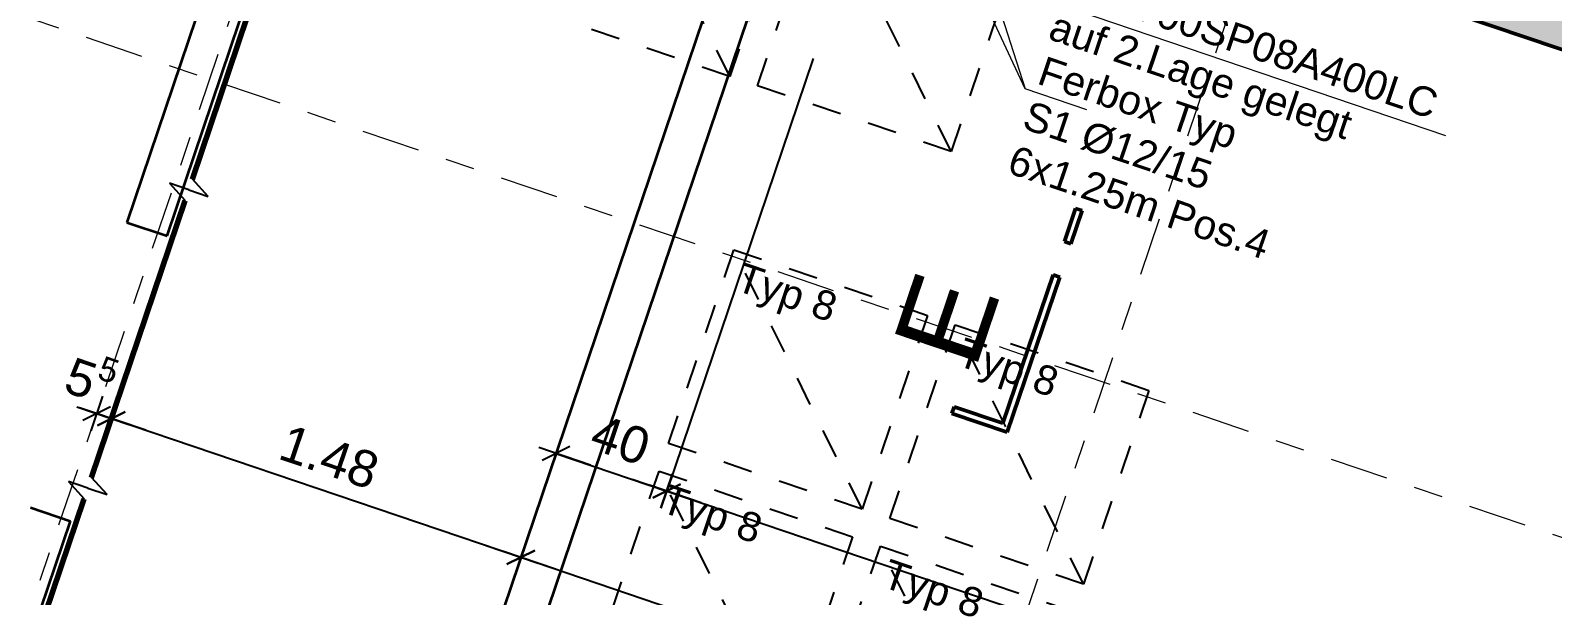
# Model space of a CAD drawing. Header units: metres. Extents: x 2661608 to 2661648.6, y 1209464.3 to 1209501.1.
# Drawn here: x 2661615.77 to 2661620.98, y 1209485.94 to 1209487.87 of the extents above; entities that cross this region are included whole.
import ezdxf

# ---------------------------------------------------------------- set-up
doc = ezdxf.new("R2010")
doc.units = ezdxf.units.M
doc.header["$PDMODE"] = 65
for name, pattern in [('AUSGEZOGEN', [0]), ('PHANTOM2_S8', [0.3, 0.2, -0.05, 0, -0.05]), ('VERDECKT2_S2', [0.025, 0, -0.025])]:
    doc.linetypes.add(name, pattern=pattern)
for name, color, linetype, lineweight in [('TB_639', 7, 'AUSGEZOGEN', 25), ('TB_641', 7, 'AUSGEZOGEN', 25), ('TB_643', 7, 'AUSGEZOGEN', 25), ('TB_645', 7, 'AUSGEZOGEN', 25), ('TB_649', 7, 'AUSGEZOGEN', 25), ('TB_650', 7, 'AUSGEZOGEN', 25)]:
    doc.layers.add(name, color=color, linetype=linetype, lineweight=lineweight)
doc.styles.add('ARIAL', font='arial.ttf')
doc.styles.add('MtXpl_Arial', font='arial.ttf')

# ---------------------------------------------------------------- blocks, each defined once
blk = doc.blocks.new('COMPLEXOBJECT_7')
at = {"layer": 'TB_645', "color": 7, "linetype": 'VERDECKT2_S2', "lineweight": 25, "transparency": 33554687}
for p, q in [((2661617.956, 1209486.4618), (2661618.1805, 1209487.1248)), ((2661618.1805, 1209487.1248), (2661618.8435, 1209486.9004)), ((2661618.619, 1209486.2373), (2661618.1805, 1209487.1248)), ((2661618.8435, 1209486.9004), (2661618.619, 1209486.2373)), ((2661618.7137, 1209486.2053), (2661618.9382, 1209486.8683)), ((2661618.9382, 1209486.8683), (2661619.6012, 1209486.6438)), ((2661619.3768, 1209485.9808), (2661618.9382, 1209486.8683)), ((2661619.6012, 1209486.6438), (2661619.3768, 1209485.9808)), ((2661618.619, 1209486.2373), (2661617.956, 1209486.4618)), ((2661617.6994, 1209485.7041), (2661617.9239, 1209486.3671)), ((2661617.9239, 1209486.3671), (2661618.5869, 1209486.1426)), ((2661618.3625, 1209485.4796), (2661617.9239, 1209486.3671)), ((2661619.3768, 1209485.9808), (2661618.7137, 1209486.2053)), ((2661618.5869, 1209486.1426), (2661618.3625, 1209485.4796)), ((2661618.4572, 1209485.4475), (2661618.6817, 1209486.1105)), ((2661618.6817, 1209486.1105), (2661619.3447, 1209485.8861)), ((2661619.1202, 1209485.223), (2661618.6817, 1209486.1105)), ((2661619.3447, 1209485.8861), (2661619.1202, 1209485.223)), ((2661618.3625, 1209485.4796), (2661617.6994, 1209485.7041)), ((2661619.1202, 1209485.223), (2661618.4572, 1209485.4475))]:
    blk.add_line(p, q, dxfattribs=at)
at = {"layer": 'TB_645', "color": 7, "linetype": 'AUSGEZOGEN', "lineweight": 25, "transparency": 33554687, "char_height": 0.1, "width": 0.399914, "attachment_point": 7, "rotation": 341.2953, "style": 'ARIAL'}
for insert in [(2661618.1706, 1209486.9596), (2661618.9284, 1209486.703), (2661617.9141, 1209486.2018), (2661618.6718, 1209485.9453)]:
    blk.add_mtext('\\W1.00;Typ 8', dxfattribs=dict(at, insert=insert))
blk = doc.blocks.new('ALL_ML_STRICH')
at = {"color": 0, "linetype": 'ByBlock', "lineweight": -2}
for p, q in [((0, -0.5), (0, 0.5)), ((-1, 0), (0.5, 0)), ((-0.3, -0.3), (0.3, 0.3))]:
    blk.add_line(p, q, dxfattribs=at)

msp = doc.modelspace()

# ---------------------------------------------------------------- hatches: boundary and pattern name
at = {"layer": 'TB_639', "linetype": 'AUSGEZOGEN', "lineweight": 35, "transparency": 33554687}
msp.add_hatch(color=254, dxfattribs=at).paths.add_polyline_path([(2661618.8682, 1209489.0111), (2661618.4893, 1209489.1394), (2661618.345, 1209488.7132), (2661622.219, 1209487.4016), (2661622.3152, 1209487.6857), (2661618.8201, 1209488.8691)])

# ---------------------------------------------------------------- linework, layer by layer
at = {"layer": 'DEFPOINTS', "color": 7, "linetype": 'AUSGEZOGEN', "lineweight": 25, "transparency": 16777216}
for p in [(2661615.9986, 1209486.5643), (2661616.0491, 1209486.5472), (2661617.5712, 1209486.4278), (2661617.9501, 1209486.2995), (2661617.4509, 1209486.0726)]:
    msp.add_point(p, dxfattribs=at)
at = {"layer": 'TB_641', "color": 7, "linetype": 'AUSGEZOGEN', "lineweight": 35, "transparency": 33554687}
for p, q in [((2661616.2395, 1209487.172), (2661617.0204, 1209489.4784)), ((2661618.345, 1209488.7132), (2661615.1701, 1209479.3361)), ((2661615.3075, 1209479.2896), (2661618.4823, 1209488.6667)), ((2661616.4052, 1209488.1136), (2661616.1022, 1209487.2185)), ((2661616.1022, 1209487.2185), (2661616.2395, 1209487.172)), ((2661615.7719, 1209486.2429), (2661615.9092, 1209486.1964)), ((2661615.0834, 1209483.7574), (2661615.9092, 1209486.1964))]:
    msp.add_line(p, q, dxfattribs=at)
at = {"layer": 'TB_641', "color": 7, "linetype": 'AUSGEZOGEN', "lineweight": 50, "transparency": 33554687}
msp.add_line((2661618.345, 1209488.7132), (2661622.219, 1209487.4016), dxfattribs=at)
at = {"layer": 'TB_643', "color": 7, "linetype": 'PHANTOM2_S8', "lineweight": 18, "transparency": 33554687}
for p, q in [((2661611.7006, 1209473.87), (2661620.5806, 1209500.0975)), ((2661614.7632, 1209472.8331), (2661623.6431, 1209499.0606)), ((2661612.6477, 1209488.974), (2661644.6767, 1209478.1298))]:
    msp.add_line(p, q, dxfattribs=at)
at = {"layer": 'TB_645', "color": 7, "linetype": 'VERDECKT2_S2', "lineweight": 25, "transparency": 33554687}
for p, q in [((2661618.1664, 1209487.7179), (2661617.7278, 1209488.6054)), ((2661618.3908, 1209488.3809), (2661618.1664, 1209487.7179)), ((2661618.2611, 1209487.6858), (2661618.4856, 1209488.3489)), ((2661618.9241, 1209487.4613), (2661618.4856, 1209488.3489)), ((2661619.1486, 1209488.1244), (2661618.9241, 1209487.4613)), ((2661618.1664, 1209487.7179), (2661617.5033, 1209487.9424)), ((2661618.9241, 1209487.4613), (2661618.2611, 1209487.6858))]:
    msp.add_line(p, q, dxfattribs=at)
at = {"layer": 'TB_645', "color": 7, "linetype": 'AUSGEZOGEN', "lineweight": 18, "transparency": 33554687}
msp.add_line((2661619.2915, 1209487.9648), (2661620.6164, 1209487.5162), dxfattribs=at)
at = {"layer": 'TB_649', "color": 7, "linetype": 'AUSGEZOGEN', "lineweight": 18, "transparency": 33554687}
for p, q in [((2661618.8072, 1209488.8312), (2661619.1775, 1209487.6755)), ((2661619.1775, 1209487.6755), (2661618.7367, 1209488.6228)), ((2661619.3887, 1209487.604), (2661619.1775, 1209487.6755))]:
    msp.add_line(p, q, dxfattribs=at)
at = {"layer": 'TB_649', "color": 7, "linetype": 'AUSGEZOGEN', "lineweight": -2, "transparency": 16777216}
for p, q in [((2661618.4511, 1209487.7793), (2661617.9501, 1209486.2995)), ((2661618.4511, 1209487.7793), (2661617.9501, 1209486.2995)), ((2661615.9986, 1209486.5643), (2661615.9986, 1209486.5643)), ((2661615.9986, 1209486.5643), (2661616.0491, 1209486.5472)), ((2661616.0491, 1209486.5472), (2661616.0491, 1209486.5472)), ((2661616.0491, 1209486.5472), (2661616.0491, 1209486.5472)), ((2661616.0491, 1209486.5472), (2661617.4509, 1209486.0726)), ((2661617.5712, 1209486.4278), (2661617.5712, 1209486.4278)), ((2661617.5712, 1209486.4278), (2661617.9501, 1209486.2995)), ((2661617.9501, 1209486.2995), (2661621.4452, 1209485.1162)), ((2661617.4509, 1209486.0726), (2661617.4509, 1209486.0726)), ((2661617.4509, 1209486.0726), (2661617.4509, 1209486.0726)), ((2661617.4509, 1209486.0726), (2661628.4383, 1209482.3526))]:
    msp.add_line(p, q, dxfattribs=at)
at = {"layer": 'TB_649', "color": 7, "linetype": 'AUSGEZOGEN', "lineweight": 50, "transparency": 33554687}
for p, q in [((2661619.3117, 1209487.1527), (2661619.3502, 1209487.2663)), ((2661619.3502, 1209487.2663), (2661619.3729, 1209487.2586)), ((2661619.3344, 1209487.145), (2661619.3729, 1209487.2586)), ((2661619.3344, 1209487.145), (2661619.3117, 1209487.1527)), ((2661619.1013, 1209486.5313), (2661619.2732, 1209487.039)), ((2661619.1164, 1209486.5009), (2661619.2959, 1209487.0313)), ((2661619.2732, 1209487.039), (2661619.2959, 1209487.0313)), ((2661618.9269, 1209486.565), (2661618.9346, 1209486.5877)), ((2661618.9346, 1209486.5877), (2661619.1013, 1209486.5313)), ((2661618.9269, 1209486.565), (2661619.1164, 1209486.5009))]:
    msp.add_line(p, q, dxfattribs=at)
at = {"layer": 'TB_649', "color": 7, "linetype": 'AUSGEZOGEN', "lineweight": 18, "transparency": 33554687}
msp.add_lwpolyline([(2661619.1775, 1209487.6755), (2661619.1775, 1209487.6755)], close=True, dxfattribs=at)
at = {"layer": 'TB_650', "color": 1, "linetype": 'AUSGEZOGEN', "lineweight": 70, "transparency": 33554687}
for p, q in [((2661616.3265, 1209487.3664), (2661616.6472, 1209488.3136)), ((2661615.981, 1209486.346), (2661616.3017, 1209487.2932)), ((2661615.6355, 1209485.3256), (2661615.9562, 1209486.2728))]:
    msp.add_line(p, q, dxfattribs=at)
at = {"layer": 'TB_650', "color": 1, "linetype": 'AUSGEZOGEN', "lineweight": 25, "transparency": 33554687}
for p, q in [((2661616.3141, 1209487.3298), (2661616.2478, 1209487.3522)), ((2661616.2478, 1209487.3522), (2661616.3017, 1209487.2932)), ((2661616.3141, 1209487.3298), (2661616.3804, 1209487.3073)), ((2661616.3804, 1209487.3073), (2661616.3265, 1209487.3664)), ((2661615.9686, 1209486.3094), (2661615.9023, 1209486.3319)), ((2661615.9023, 1209486.3319), (2661615.9562, 1209486.2728)), ((2661616.0349, 1209486.287), (2661615.981, 1209486.346)), ((2661615.9686, 1209486.3094), (2661616.0349, 1209486.287))]:
    msp.add_line(p, q, dxfattribs=at)

# ---------------------------------------------------------------- block references
at = {"layer": 'TB_645', "color": 7, "linetype": 'VERDECKT2_S2', "lineweight": 25, "transparency": 33554687}
msp.add_blockref('COMPLEXOBJECT_7', (0, 0), dxfattribs=at)
at = {"layer": 'TB_649', "color": 7, "linetype": 'AUSGEZOGEN', "lineweight": 25, "transparency": 16777216, "xscale": 0.125, "yscale": 0.125, "zscale": 0.125}
for p, rotation in [((2661616.0491, 1209486.5472), 341.2952435380498), ((2661615.9986, 1209486.5643), 161.2952435380497), ((2661616.0491, 1209486.5472), 161.2952435380497), ((2661617.5712, 1209486.4278), 161.2952432638242), ((2661617.9501, 1209486.2995), 341.2952432638242), ((2661617.9501, 1209486.2995), 161.2952432638242), ((2661617.4509, 1209486.0726), 341.2952435380498), ((2661617.4509, 1209486.0726), 161.2952435380497)]:
    msp.add_blockref('ALL_ML_STRICH', p, dxfattribs=dict(at, rotation=rotation))

# ---------------------------------------------------------------- texts
at = {"layer": 'TB_645', "color": 7, "style": 'MtXpl_Arial'}
for s, p in [('RL7700SP08A400LC', (2661619.3032, 1209487.9995)), ('auf', (2661619.2517, 1209487.8473)), ('2.Lage', (2661619.4724, 1209487.7726)), ('gelegt', (2661619.9139, 1209487.6231))]:
    msp.add_text(s, height=0.1, rotation=-18.7048, dxfattribs=at).set_placement(p)
at = {"layer": 'TB_649', "color": 7, "style": 'MtXpl_Arial'}
for s, p in [('Ferbox', (2661619.2138, 1209487.6941)), ('Typ', (2661619.6624, 1209487.5422)), ('S1', (2661619.1623, 1209487.5419)), ('Ø12/15', (2661619.3609, 1209487.4746)), ('6x1.25m', (2661619.1108, 1209487.3897)), ('Pos.4', (2661619.655, 1209487.2054))]:
    msp.add_text(s, height=0.1, rotation=-18.7048, dxfattribs=at).set_placement(p)
at = {"layer": 'TB_649', "color": 7, "style": 'MtXpl_Arial', "width": 0.99}
msp.add_text('E', height=0.3, rotation=71.2952, dxfattribs=at).set_placement((2661619.0053, 1209486.709))
at = {"layer": 'TB_649', "color": 7, "linetype": 'AUSGEZOGEN', "lineweight": 25, "transparency": 16777216, "char_height": 0.125, "attachment_point": 5, "rotation": 341.2952, "style": 'ARIAL'}
for s, insert, width in [('\\A1;{\\A1;{5\\H0.082500;\\S5^ ;}}', (2661615.9809, 1209486.6913), 0.375), ('\\A1;{\\A1;{40\\H0.082500;\\S^ ;}}', (2661617.7923, 1209486.474), 0.5), ('\\A1;{\\A1;{1.48\\H0.082500;\\S^ ;}}', (2661616.7952, 1209486.4157), 0.5)]:
    msp.add_mtext(s, dxfattribs=dict(at, insert=insert, width=width))

doc.saveas('drawing.dxf')
